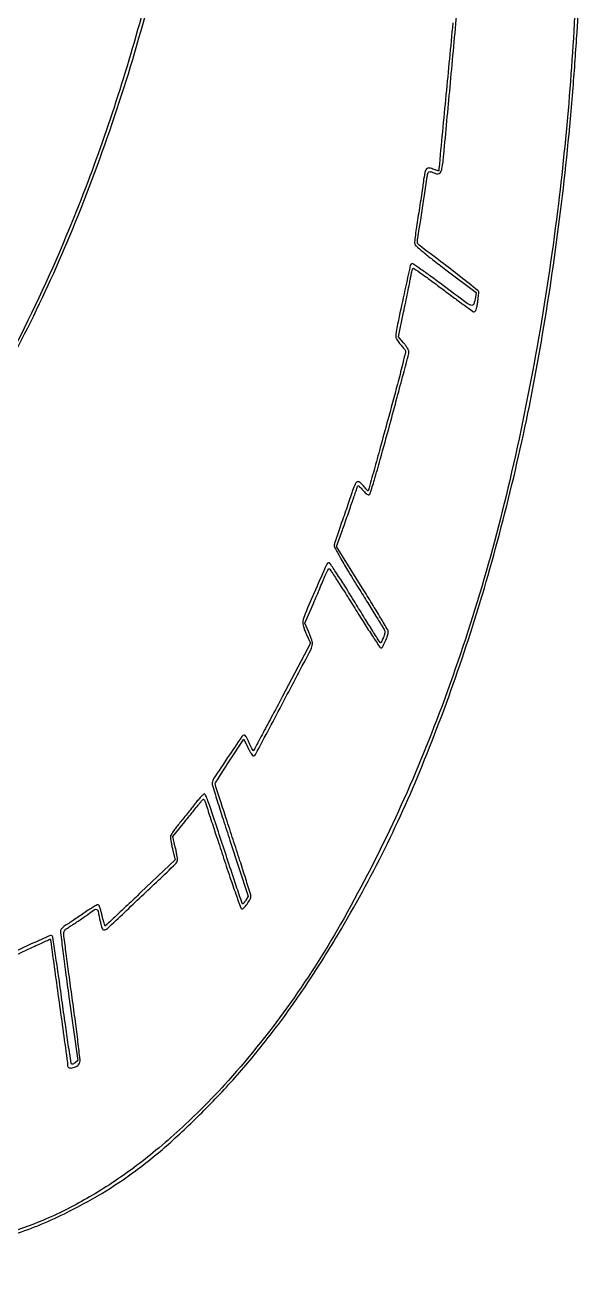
# Model space of a CAD drawing. Extents: x 0 to 4048, y 0 to 4048.
# Drawn here: x 1490 to 1918, y 7 to 976 of the extents above; entities that cross this region are included whole.
import ezdxf

# ---------------------------------------------------------------- set-up
doc = ezdxf.new("R2010")
doc.units = 0

msp = doc.modelspace()

# ---------------------------------------------------------------- linework, layer by layer
for points in [[(1551.047513, 1441.203671, -0.000009), (1549.151977, 1384.000435, -0.018967)], [(1819.802716, 977.438006, 0.000026), (1814.511866, 922.119025, 0.000007), (1809.065941, 865.139544, 0.023823), (1809, 863.756347, -0.449108), (1808.80451, 863.582602, -0.028233), (1807.950313, 863.732839, -0.026624), (1806.797426, 864.06909, -0.01469), (1805.426596, 864.595117, 0.055661), (1801.596158, 865.715559, 0.259622), (1799.501276, 864.987075, 0.137112), (1798.197052, 862.325145, 0.013627), (1797.083681, 855.23693, -0.004147), (1796.401514, 850.282973, -0.001398), (1795.327051, 843.072723, -0.00139), (1794.094316, 835.105402, -0.001594), (1792.871056, 827.5, 0.004688), (1791.780299, 820.440009, 0.006602), (1790.950038, 814.124152, 0.004065), (1790.36702, 808.814926, 0.086567), (1790.479627, 807.241793, 0.154475), (1791.446745, 805.666823, 0.005667), (1796.860667, 801.085904, 0.008408), (1804.222403, 795.204267, 0.003403), (1814.447183, 787.423646), (1837.852141, 769.863705), (1837.263498, 766.181853, -0.05208), (1835.862624, 760.970442, -0.409336), (1833.795676, 760.029814, -0.072399), (1829.919255, 762.120073, -0.001504), (1812.304564, 775.29219, 0.003611), (1802.844287, 782.304537, 0.007217), (1795.245255, 787.686254, 0.002514), (1788.933837, 791.974111, 0.294415), (1787.987327, 791.992168, 0.202911), (1787.001573, 790.602101, 0.000476), (1781.559129, 765.738887, 0.001728), (1776.598214, 742.587308, 0.043844), (1775.825225, 736.176575, 0.093437), (1775.997879, 735.06408, 0.03453), (1776.631951, 733.602537, 0.032756), (1777.562536, 732.063566, 0.033817), (1778.677163, 730.676575, -0.004207), (1779.887014, 729.341265, -0.003936), (1781.10166, 727.955981, -0.00392), (1782.160579, 726.709323, -0.013426), (1782.820284, 725.875703, -0.2188), (1783.238866, 723.929017, -0.00479), (1780.992704, 714.274699, -0.006061), (1777.183354, 699.37438, -0.001016), (1769.477816, 670.918731, -0.000427), (1763.869958, 650.443995, -0.000704), (1759.090381, 633.146983, -0.00004), (1754.761793, 617.572374, -0.129271), (1754.560082, 617.226749, -0.406265), (1754.304638, 617.223273, -0.009296), (1753.355396, 618.156285, -0.015447), (1752.230719, 619.376848, -0.009175), (1750.963585, 620.89569, 0.05076), (1748.183538, 623.715043, 0.280646), (1746.163833, 624.007432, 0.192841), (1744.424848, 622.27173, 0.025889), (1742.599194, 617.325247, -0.006268), (1741.534536, 614.050596, -0.001242), (1739.540678, 608.217416, -0.001316), (1737.183758, 601.435637, -0.001223), (1734.733824, 594.5, 0.002731), (1732.396539, 587.819192, 0.003806), (1730.383316, 581.813926, 0.00234), (1728.752914, 576.744661, 0.048696), (1728.42197, 575.185705, 0.154133), (1728.795484, 573.284543, 0.004325), (1732.909043, 565.904607, 0.00701), (1738.641617, 556.146992, 0.002592), (1746.981377, 542.556108, -0.00038), (1754.271052, 530.793576, -0.000577), (1760.586324, 520.55966, -0.000205), (1766.021057, 511.721782, -0.014882), (1766.868878, 510.245004, -0.075658), (1767.286197, 509.066641, -0.069938), (1767.349968, 507.784348, -0.051308), (1767.044623, 506.217645, -0.019824), (1766.316809, 504.124601, -0.012112), (1765.65258, 502.547026, -0.018824), (1764.996797, 501.224678, -0.013614), (1764.402972, 500.200052, -0.280149), (1764.09831, 500.044516, -0.237323), (1763.727998, 500.266638, -0.000211), (1758.094504, 509.171703, -0.002062), (1751.827929, 519.177926, -0.001255), (1744.5, 531.05328, 0.002753), (1736.508793, 543.917074, 0.006108), (1730.244827, 553.612807, 0.001923), (1725.053642, 561.371756, 0.299377), (1724.126737, 561.758764, 0.246756), (1722.621877, 560.566305, 0.00105), (1713.939376, 540.846676, 0.00304), (1705.977329, 522.354598, 0.061824), (1704.312791, 516.5, 0.071683), (1704.294796, 514.76851, 0.031873), (1704.741405, 512.524454, 0.026011), (1705.616873, 509.811832, 0.014551), (1706.946072, 506.608257), (1710.043544, 499.716515), (1688.287252, 458.358257, -0.000919), (1679.908131, 442.500494, -0.00152), (1672.770449, 429.150255, -0.000105), (1666.324121, 417.18681, -0.278029), (1666.01548, 417.004311, -0.275817), (1665.739211, 417.172409, -0.004983), (1664.917047, 418.767323, -0.010841), (1663.995513, 420.703051, -0.006834), (1663, 423, 0.017282), (1661.877239, 425.449018, 0.031873), (1660.773637, 427.340593, 0.036832), (1659.765979, 428.624302, 0.218177), (1659, 428.949998, 0.241416), (1657.282079, 428.008487, 0.001274), (1646.252772, 411.647077, 0.002335), (1635.723718, 395.78194, 0.108442), (1634.342913, 392.170685, 0.112226), (1634.438521, 390.887081, 0.000558), (1638.278524, 378.42841, 0.0025), (1642.744212, 364.24847, 0.001576), (1648.09332, 347.73454), (1662.094807, 304.96908), (1660.331796, 301.98454, -0.013519), (1659.613954, 300.841092, -0.019656), (1658.915312, 299.876709, -0.01568), (1658.29757, 299.139731, -0.21362), (1657.98544, 299, -0.321715), (1657.486415, 299.358157, -0.000333), (1652.926095, 312.887935, -0.001793), (1646.504424, 332.211054, -0.000326), (1634.75152, 368.083333, 0.005716), (1632.520405, 374.652933, 0.013087), (1630.653971, 379.537382, 0.008574), (1629.077533, 383.181224, 0.294424), (1628.324602, 383.666667, 0.194872), (1627.556028, 383.355295, 0.010333), (1625.65927, 381.439063, 0.014989), (1623.468094, 378.988879, 0.010246), (1621.1224, 376.083333, -0.002867), (1618.412477, 372.623388, -0.001626), (1615.093955, 368.46394, -0.001623), (1611.722544, 364.294071, -0.002675), (1608.842496, 360.793909, 0.011849), (1606.375509, 357.681068, 0.015247), (1604.266263, 354.701275, 0.01306), (1602.662979, 352.140391, 0.115019), (1602.265488, 350.874346, 0.051873), (1602.302553, 349.572715, 0.007899), (1602.685978, 346.999521, 0.008769), (1603.241769, 343.966816, 0.007495), (1603.931081, 340.79173), (1605.763411, 332.922584), (1579.261097, 307.711292, -0.000732), (1569.049901, 298.025949, -0.001186), (1560.337107, 289.825097, -0.00015), (1552.557792, 282.541973, -0.095265), (1552.05502, 282.22521, -0.424108), (1551.717373, 282.380051, -0.00846), (1551.057505, 284.360165, -0.01464), (1550.351369, 286.858318, -0.008632), (1549.647486, 289.87902, 0.013604), (1548.898823, 292.953286, 0.019517), (1548.056653, 295.627309, 0.015755), (1547.224244, 297.738011, 0.20199), (1546.624414, 298.313884, 0.217461), (1545.73668, 298.258911, 0.008403), (1542.789233, 296.622184, 0.013661), (1539.304348, 294.480634, 0.009065), (1535.421117, 291.843982, -0.003226), (1531.365957, 289.020849, -0.003425), (1527.354799, 286.306842, -0.003264), (1523.870843, 284.016889, -0.015731), (1521.840965, 282.790461, 0.033784), (1520.389057, 281.840096, 0.033979), (1519.081329, 280.704529, 0.036042), (1518.085647, 279.559532, 0.10212), (1517.636803, 278.606553, 0.089608), (1517.541266, 276.958341, 0.000605), (1519.287094, 262.72505, 0.002356), (1521.383267, 246.434266, 0.001501), (1523.968186, 227.5), (1530.807577, 178.5), (1528.743707, 176.710081, -0.036776), (1527.902165, 176.082323, -0.055118), (1527.080431, 175.67799, -0.071901), (1526.397473, 175.536996, -0.23035), (1525.979691, 175.710081, -0.145114), (1525.637126, 176.443423, -0.000241), (1523.537359, 190.49757, -0.001823), (1521.241204, 206.312665, -0.001123), (1518.648553, 224.941219, 0.001604), (1516.03584, 243.582682, 0.002585), (1513.677636, 259.440609, 0.000445), (1511.510238, 273.432196, 0.159026), (1511.037889, 274.362111, 0.309863), (1509.454434, 274.657515, 0.002091), (1496.073905, 268.670766, 0.003481), (1483.181805, 262.729238, 0.13923)], [(1611.211541, 1118.3277, -0.023434), (1574.172802, 962.373009, -0.027518), (1524.221242, 818.910462, -0.022256), (1480.66545, 725.076509, -0.028), (1431.817489, 642.667602, -0.030653), (1378.750811, 573.200426, -0.042084), (1322.5, 518.322252, -0.055838), (1252.879775, 472.970662, -0.069258), (1179.735716, 448.120063, -0.07247), (1105.338536, 444.804832, -0.069629), (1032, 462.688849, -0.04517), (982.135624, 487.924132, -0.037137), (934.016004, 523.231598, -0.034097), (887.855912, 568.479849, -0.02638), (843.865356, 623.5, -0.031789), (788.83381, 711.63792, -0.024639), (740.087009, 813.766991, -0.023023), (698.485774, 927.726368, -0.019531), (664.925685, 1051.4254)], [(1482.749942, 259.5), (1496.044636, 265.747001, -0.002042), (1501.15848, 268.124486, -0.003369), (1505.500747, 270.086389, -0.000479), (1509.353373, 271.791481, -0.321125), (1509.566505, 271.747001, -0.152766), (1509.816181, 271.217238, -0.000012), (1516.399663, 223.537726, -0.000045), (1522.863878, 176.682972, -0.036807), (1523.011606, 174.356989, 0.356709), (1524.278501, 172.774612, 0.127549), (1527.380769, 172.909124, 0.089467), (1530.832677, 174.686607, 0.170348), (1532.521693, 177.268189, 0.090141), (1532.629662, 179.004357, 0.000732), (1530.990599, 192.695308, 0.002609), (1529.001692, 208.417596, 0.001672), (1526.53618, 226.652009, -0.000662), (1524.031008, 244.90185, -0.001023), (1521.920003, 260.674523, -0.000303), (1520.121675, 274.387553, -0.032459), (1520, 276.259873, -0.109813), (1520.308195, 277.64622, -0.081681), (1521.196886, 278.943822, -0.049655), (1522.868794, 280.375265, -0.013881), (1525.75, 282.26738, 0.007282), (1528.448863, 283.989211, 0.003504), (1531.860745, 286.270954, 0.003473), (1535.38677, 288.700911, 0.004966), (1538.478068, 290.909138, -0.009736), (1543.796183, 294.631949, -0.278374), (1545.401159, 294.709482, -0.217724), (1546.459759, 293.309155, -0.006156), (1548.041242, 285.75, 0.011484), (1548.760305, 282.486887, 0.042876), (1549.431818, 280.497639, 0.078615), (1550.147163, 279.377083, 0.214639), (1550.985108, 279, 0.19122), (1553.637078, 280.052711, 0.000618), (1579.977865, 304.938012, 0.000693), (1606.137755, 329.782541, 0.165554), (1607.640749, 332.657823, 0.071318), (1607.653472, 333.799969, 0.007934), (1607.270457, 336.384538, 0.009527), (1606.70418, 339.460776, 0.007585), (1605.979856, 342.757625), (1604.033882, 351.015251), (1613.266941, 362.293894, 0.000837), (1616.997012, 366.865958, 0.00094), (1620.569599, 371.276907, 0.000861), (1623.597164, 375.042596, 0.00507), (1625.16148, 377.036269, -0.011384), (1626.616672, 378.843406, -0.092415), (1627.435613, 379.513531, -0.295132), (1628.007338, 379.472015, -0.137174), (1628.47831, 378.854652, -0.01506), (1628.948775, 377.561496, -0.000092), (1632.86421, 365.69157, -0.000381), (1637.322305, 352.133413, -0.000243), (1642.488753, 336.354652, 0.002195), (1648.050079, 319.591499, 0.004598), (1652.552685, 306.612266, 0.001123), (1656.405506, 295.903364, 0.265901), (1657.171923, 295.253331, 0.262094), (1658.636494, 295.753373, 0.022632), (1661.225029, 298.929181, 0.027561), (1663.514831, 302.397592, 0.119081), (1664.219018, 304.745796, 0.089241), (1664.052846, 306.082199, 0.0005), (1660.230071, 318.322202, 0.002131), (1655.791992, 332.273886, 0.00135), (1650.505726, 348.5, -0.000658), (1645.211729, 364.673741, -0.001062), (1640.752855, 378.45625, -0.000146), (1636.817917, 390.720381, -0.07726), (1636.695327, 391.5, -0.13948), (1636.895974, 392.210007, -0.001172), (1639.943154, 397.125501, -0.004034), (1643.514744, 402.755189, -0.002574), (1647.754222, 409.246385), (1658.814871, 425.99277), (1661.854896, 419.496385, 0.015559), (1663.114252, 417.009789, 0.022929), (1664.384535, 414.918072, 0.019673), (1665.535288, 413.342941, 0.235727), (1666.197461, 413.033223, 0.271089), (1667.802239, 414.028091, 0.000244), (1689.395444, 454.91379, 0.000545), (1710.375054, 494.789993, 0.098983), (1711.696666, 499.28581, 0.084367), (1711.59629, 500.541793, 0.014558), (1710.940739, 502.845819, 0.01548), (1709.998927, 505.531574, 0.013294), (1708.84713, 508.295701), (1705.800929, 515.091402), (1712.331785, 530.295701, 0.000956), (1715.002157, 536.545458, 0.000982), (1717.625314, 542.751177, 0.000949), (1719.880274, 548.14382, 0.00415), (1721.18132, 551.346604, -0.014502), (1722.142312, 553.57862, -0.022398), (1723.112638, 555.440844, -0.018429), (1723.997331, 556.845721, -0.279529), (1724.5, 557.074316, -0.221877), (1725.114037, 556.693594, -0.000582), (1730.71179, 548.110957, -0.003365), (1736.984733, 538.325137, -0.002072), (1744.242263, 526.727711, 0.00274), (1751.529121, 515.117949, 0.004379), (1757.89468, 505.289653, 0.001066), (1763.537714, 496.781444, 0.195023), (1764.399653, 496.194511, 0.336203), (1765.666426, 496.784782, 0.017486), (1767.751121, 501.088173, 0.025047), (1769.496782, 505.641993, 0.084269), (1769.965225, 508.787513, 0.128271), (1769.617195, 510.018873, 0.000915), (1764.103673, 519.37669, 0.003422), (1757.679022, 530.067782, 0.002176), (1750.059838, 542.431006), (1730.189227, 574.362013), (1734.20356, 585.431006, 0.001985), (1736.031312, 590.533919, 0.001101), (1738.222827, 596.773483, 0.001098), (1740.414359, 603.101988, 0.001773), (1742.249024, 608.5, -0.001995), (1743.826837, 613.135537, -0.003094), (1745.229108, 617.121875, -0.000949), (1746.472404, 620.567033, -0.097302), (1746.73325, 621, -0.39268), (1747.054448, 621.027761, -0.017712), (1747.980565, 620.251549, -0.021704), (1749.100122, 619.151991, -0.012823), (1750.343171, 617.749956, 0.021921), (1751.663479, 616.314263, 0.026977), (1753.020105, 615.1015, 0.027129), (1754.240279, 614.228045, 0.142724), (1755.023145, 613.999956, 0.328503), (1756.069257, 614.770446, 0.002464), (1759.366956, 625.574337, 0.005331), (1763.869865, 641.194832, 0.001158), (1771.290153, 668.25, 0.000822), (1776.940853, 689.177564, 0.001308), (1781.698011, 707.098862, 0.000253), (1785.842324, 722.91041, 0.066391), (1786.017009, 724.320594, 0.1167), (1785.773026, 725.310341, 0.019428), (1784.804571, 727.030022, 0.020393), (1783.479284, 728.998616, 0.016811), (1781.913444, 730.9876), (1777.826889, 735.834013), (1781.859524, 754.667007, 0.00129), (1783.492518, 762.39058, 0.00134), (1785.064559, 770.024058, 0.001289), (1786.389778, 776.634811, 0.005842), (1787.107431, 780.5, -0.007656), (1787.627149, 783.243646, -0.01048), (1788.18429, 785.695033, -0.007518), (1788.720137, 787.713603, -0.110796), (1789.066782, 788.355432, -0.381658), (1789.718194, 788.437756, -0.001554), (1796.207941, 783.93486, -0.00622), (1803.643245, 778.602755, -0.003748), (1812.332229, 772.105432, 0.002964), (1821.071848, 765.548856, 0.004644), (1828.673531, 760.024721, 0.001417), (1835.306841, 755.326105, 0.15458), (1836.336446, 755, 0.240221), (1837.080816, 755.379528, 0.067968), (1837.714439, 756.561595, 0.039549), (1838.28946, 758.582033, 0.011712), (1838.8489, 761.75, 0.004512), (1839.235404, 764.446938, 0.005568), (1839.544944, 766.967747, 0.004637), (1839.761443, 769.087692, 0.040383), (1839.772585, 770.033821, 0.211044), (1839.051759, 771.401887, 0.00091), (1825.636829, 781.987644, 0.004324), (1810.637047, 793.571286, 0.003142), (1793.755062, 806.210617, -0.134823), (1792.847246, 807.36502, -0.104057), (1792.54196, 808.94396, -0.03549), (1792.787827, 811.752305, -0.003091), (1793.96166, 818.825471, 0.002925), (1794.856393, 824.205829, 0.001395), (1795.947204, 831.134728, 0.001383), (1797.046639, 838.380232, 0.001967), (1797.980504, 844.825471, -0.001138), (1800.050907, 859.283602, -0.052053), (1800.789329, 862.193439, -0.337165), (1802.026337, 862.982615, -0.090862), (1804.422495, 862.335569, 0.049604), (1807.300672, 861.29849, 0.159781), (1809.304875, 861.439352, 0.185698), (1810.651139, 862.704292, 0.070903), (1811.443582, 865.197443, 0.018267), (1812.842434, 875.92643, 0.000404), (1817.66423, 928.012229, 0.000082), (1822.764538, 983.695493, 0.099958)], [(1914.907423, 1010.208092, -0.020884), (1900.422442, 832.5, -0.026267), (1863.608417, 625.030817, -0.034084), (1807.232348, 440.352047, -0.037918), (1733.312457, 283.427317, -0.055078), (1643.699233, 159.5, -0.01293), (1627.5019, 142.525492, -0.010749), (1609.438708, 125.306844, -0.010925), (1591.077191, 109.263539, -0.015455), (1574, 95.86249, -0.025669), (1539.976952, 73.419286, -0.031543), (1506.038275, 56.233563, -0.032861), (1471.452496, 44.00039, -0.032684)], [(674.116134, 1003.5, 0.020065), (710.478902, 884.001898, 0.023795), (754.582921, 774.565194, 0.025606), (805.247788, 677.691737, 0.034319), (861.338876, 596, 0.033521), (915.41099, 536.461032, 0.046335), (971.774759, 491.451437, 0.050753), (1030.97619, 460.642755, 0.055303), (1093.5, 443.478336, 0.016628), (1098.705, 442.828645, 0.00513), (1106.584375, 442.191669, 0.005125), (1115.418039, 441.659622, 0.005607), (1124, 441.327387, 0.022782), (1150.654771, 441.809252, 0.026144), (1175.944559, 444.75374, 0.026027), (1200.886584, 450.337176, 0.022204), (1226.5, 458.730581, 0.030744), (1262.083816, 474.72973, 0.029309), (1296.033496, 495.200643, 0.027684), (1329.085844, 520.671082, 0.021802), (1361.988201, 551.663335, 0.057302), (1449.584358, 665.182802, 0.036986), (1524.702951, 813.507838, 0.033553), (1584.12301, 988.253546, 0.027448)], [(1480.000919, 43.938873, 0.019745), (1499.990944, 51.234781, 0.016731), (1520.5, 60.464981, 0.020812), (1549.280044, 76.112079, 0.024145), (1575.218941, 93.399953, 0.022668), (1600.672451, 114.045883, 0.014998), (1628.045424, 139.896805, 0.016067), (1655.435325, 169.18819, 0.016451), (1680.663999, 199.95383, 0.015673), (1704.873212, 233.679442, 0.01207), (1729.210352, 271.891466, 0.039055), (1796.131438, 405.315601, 0.028573), (1849.804333, 562.167119, 0.026413), (1889.016938, 737.722688, 0.022023), (1912.451483, 927.43481, 0.0038), (1915.517743, 970.388124, 0.006865), (1917.278223, 1005.614749, 0.006286)]]:
    msp.add_lwpolyline(points, format="xyb")

doc.saveas('drawing.dxf')
